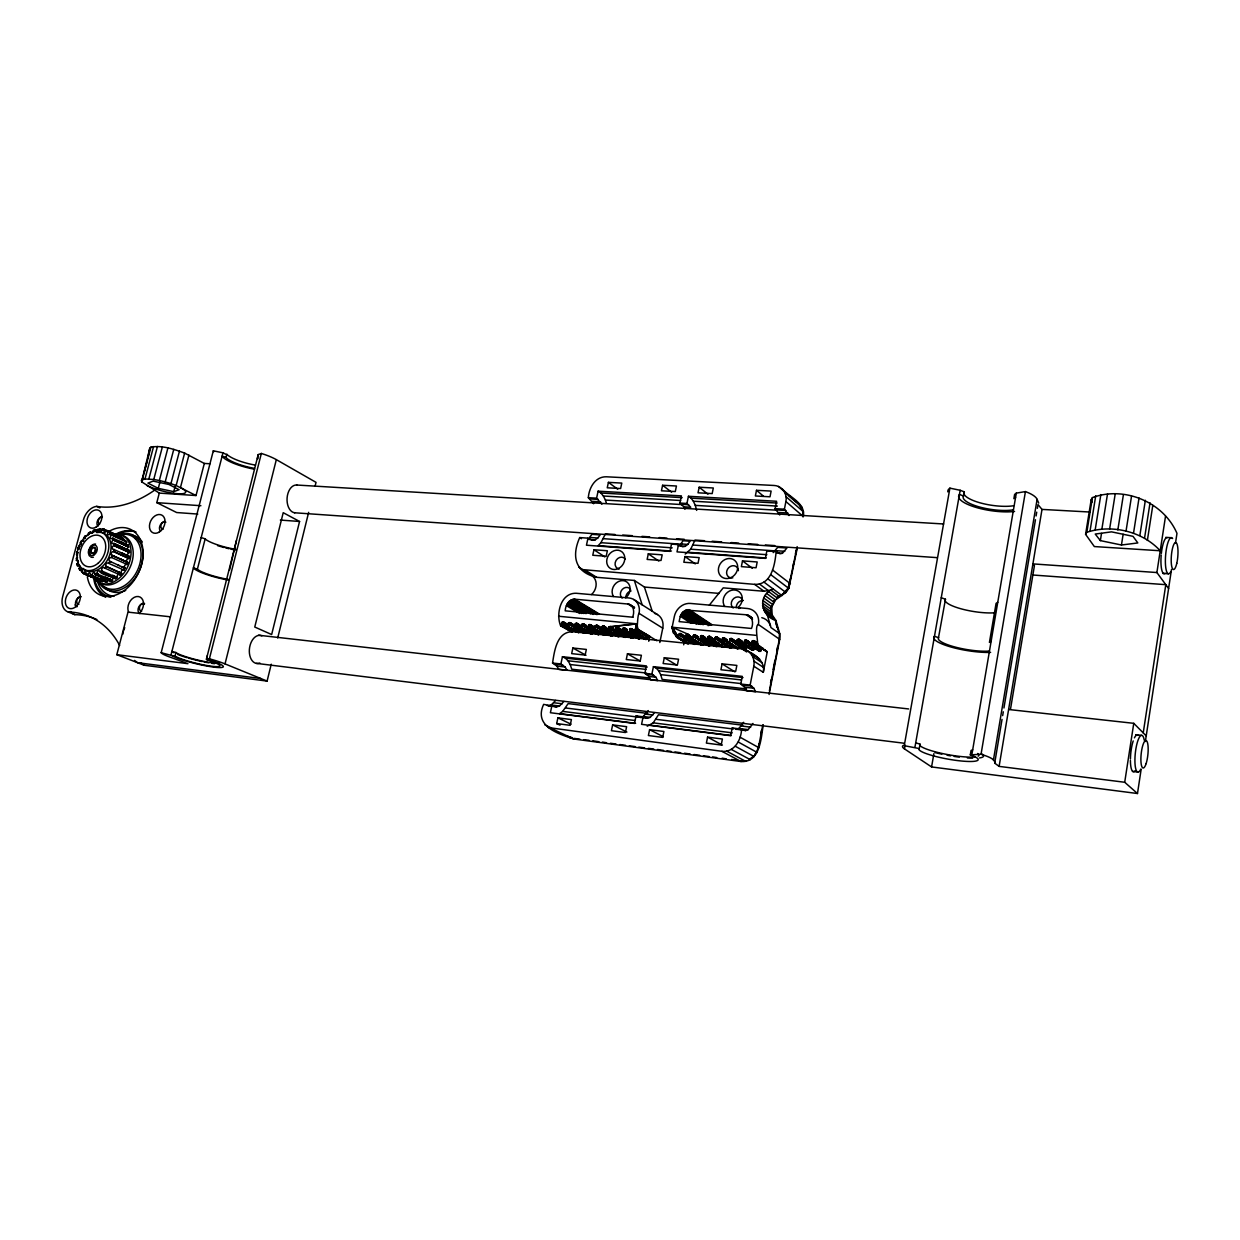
<?xml version="1.0" encoding="UTF-8"?>
<svg xmlns="http://www.w3.org/2000/svg" width="1240" height="1240" viewBox="0 0 1240 1240"><rect width="100%" height="100%" fill="white"/><g stroke="black" fill="none" stroke-linecap="round" stroke-linejoin="round"><path stroke-width="1.5" d="M769.404 690.773L779.263 639.53L779.356 634.214M77.547 557.349A1.845 1.302 -64.5 0 1 77.221 557.675A3.301 2.325 -64.4 0 1 76.632 558.062L76.523 560.31A3.317 2.341 -64.6 0 1 77.33 560.139A1.845 1.302 -64.6 0 1 77.794 562.976A3.317 2.341 -64.6 0 1 77.267 563.518L77.33 565.642L78.57 566.168M626.138 630.106L622.868 628.463L620.682 631.625L631.067 637.794L620.403 631.346L624.402 627.905C626.061 630.54 629.843 635.779 629.874 628.99L631.579 628.696C639.111 642.46 636.29 616.745 639.065 613.366A14.818 12.664 -58 0 0 629.005 597.975L576.135 593.263C560.527 592.875 555.721 614.172 560.62 625.782L571.733 631.966L574.368 629.192M802.9 516.832L802.791 512.073M782.192 488.839C789.431 497.302 805.783 502.929 803.349 516.568L785.896 501.534C787.601 493.939 782.083 485.755 774.086 485.475L606.236 476.78C595.169 476.594 588.985 487.878 588.333 497.689L593.65 503.735M746.433 650.101C752.308 653.046 754.974 659.928 753.812 666.206L763.282 672.328C765.778 659.634 751.967 652.209 742 648.861L572.942 631.764C556.791 631.269 554.373 651.264 552.56 663.043L556.853 666.082L558.837 669.414L565.471 670.173M77.33 565.642L77.64 565.564A3.317 2.341 -64.7 0 1 78.445 565.161A1.845 1.302 -64.7 0 1 79.546 567.548A3.317 2.341 -64.7 0 1 79.112 568.199L79.949 569.919A3.333 2.356 -64.8 0 1 80.693 569.284A1.845 1.302 -64.8 0 1 82.352 571.067L82.29 571.036A3.317 2.356 -64.8 0 1 82.041 571.795L83.281 573.066A3.333 2.372 -64.8 0 1 83.933 572.245A1.845 1.317 -64.8 0 1 86.04 573.283A3.333 2.356 -64.8 0 1 85.87 574.058L87.373 574.911A3.333 2.372 -64.8 0 1 87.931 573.826A1.86 1.317 -64.8 0 1 90.35 574.058A3.333 2.372 -64.8 0 1 90.35 574.802L92.132 574.926A3.348 2.387 -64.8 0 1 92.427 573.903A1.86 1.317 -64.8 0 1 94.999 573.314A3.348 2.372 -64.8 0 1 95.154 573.981L97.046 573.5A3.348 2.387 -64.7 0 1 97.123 572.493A1.86 1.317 -64.7 0 1 99.665 571.113A3.348 2.387 -64.7 0 1 99.975 571.656L115.676 578.786L117.242 577.127A3.317 2.387 -64.6 0 1 117.165 576.429A1.845 1.317 -64.6 0 1 119.474 574.368A3.317 2.387 -64.7 0 1 119.908 574.755L120.296 575.034A24.335 17.391 -64.3 0 0 121.644 573.546L121.474 573.035A3.317 2.387 -64.5 0 1 121.241 572.415A1.845 1.317 -64.5 0 1 123.178 569.811A3.317 2.387 -64.5 0 1 123.892 570.121L124.977 567.951A3.317 2.387 -64.3 0 1 124.589 567.471A1.845 1.317 -64.3 0 1 126.031 564.495A3.317 2.387 -64.4 0 1 126.635 564.495L127.131 564.464A24.335 17.391 -64.3 0 0 127.844 562.526L112.282 555.396A3.348 2.387 -64.1 0 1 111.6 555.039A1.86 1.333 -64.1 0 1 112.437 551.862A3.348 2.387 -64.2 0 1 113.073 551.661L113.584 551.475A24.567 17.438 -64.2 0 0 113.909 549.475L113.77 549.366A3.348 2.387 -64 0 1 112.871 549.243A1.86 1.333 -64 0 1 113.057 546.127A3.348 2.387 -64 0 1 113.662 545.74L114.142 545.399A24.567 17.438 -64.2 0 0 114.033 543.507L113.755 543.476A3.333 2.387 -63.8 0 1 112.917 543.647A1.86 1.317 -63.9 0 1 112.422 540.795A3.348 2.387 -63.9 0 1 112.964 540.253L113.398 539.788A24.567 17.438 -64.2 0 0 112.871 538.129L112.561 538.207A3.333 2.372 -63.7 0 1 111.74 538.625A1.845 1.317 -63.8 0 1 110.608 536.254A3.333 2.372 -63.8 0 1 111.058 535.587L111.399 535.029A24.567 17.438 -64.2 0 0 110.5 533.727L110.19 533.882A3.333 2.372 -63.7 0 1 109.43 534.533A1.845 1.317 -63.7 0 1 107.741 532.782A3.333 2.372 -63.7 0 1 108.066 532.038L108.283 531.433A24.567 17.438 -64.2 0 0 107.074 530.565L106.795 530.813A3.317 2.356 -63.7 0 1 106.159 531.635A1.845 1.302 -63.7 0 1 104.02 530.627A3.317 2.356 -63.7 0 1 104.191 529.868L104.315 529.387A24.567 17.438 -64.2 0 0 102.843 528.875L102.688 529.031A3.317 2.356 -63.7 0 1 102.13 530.131A1.845 1.302 -63.7 0 1 99.712 529.929A3.317 2.356 -63.7 0 1 99.712 529.201L97.929 529.108A3.317 2.341 -63.7 0 1 97.635 530.115A1.845 1.302 -63.7 0 1 95.093 530.736A3.317 2.341 -63.7 0 1 94.922 530.085L93.078 530.425A3.301 2.341 -63.8 0 1 92.985 531.572A1.829 1.302 -63.8 0 1 90.474 532.968A3.301 2.341 -63.8 0 1 90.163 532.425L88.35 533.495A3.301 2.325 -63.9 0 1 88.474 534.409A1.829 1.302 -63.9 0 1 88.365 535.091M656.937 640.786L649.745 636.399L647.714 637.531L636.461 630.695L636.88 623.829L558.573 616.249M569.16 622.558L573.996 625.208L570.028 622.558L568.571 623.115C568.865 629.455 564.913 624.697 563.611 622.015L561.999 622.294L560.62 625.782M586.659 625.75L583.451 623.875L581.963 624.433C582.242 630.804 578.274 626.014 576.972 623.332L575.345 623.611L574.244 627.146L570.974 623.178L573.981 624.898M600.175 627.083L596.982 625.208L595.479 625.766C595.743 632.152 591.759 627.363 590.457 624.65L588.814 624.945C588.333 631.919 585.435 626.231 583.451 623.875L586.427 625.642M581.312 627.548L575.019 624.588C572.431 628.525 586.613 636.693 587.62 630.509M594.735 628.882L588.473 625.921C585.869 629.858 599.943 638.058 600.982 631.857M648.737 641.266L649.745 636.399L637.918 629.192L636.88 623.829L609.119 627.115C609.336 633.516 605.353 628.711 604.05 625.983L602.376 626.278C601.88 633.284 598.982 627.595 596.982 625.208L599.928 626.975M622.868 628.463L622.356 631.548L621.116 631.811L622.868 628.463L627.347 631.021M611.351 631.718L602.051 627.254C599.4 631.191 613.413 639.437 614.451 633.206M620.853 629.207L617.753 627.332L616.063 627.626C616.079 634.4 612.296 629.161 610.622 626.557L609.724 626.541L612.87 628.324M76.245 558.279L77.438 558.806M769.095 694.493L779.712 639.375L758.353 624.495A15.174 13.423 -54.1 0 0 747.441 608.499L690.479 603.431A14.911 12.973 -56.2 0 0 674.312 616.652L672.142 627.239L688.076 634.245L691.486 638.817L692.788 638.554L693.393 635.407L695.005 634.849C696.71 637.562 700.538 642.878 700.724 635.965L702.507 635.671C703.839 638.523 707.916 643.405 707.87 636.833L709.513 636.275C711.218 639.019 715.046 644.335 715.263 637.391L717.077 637.096C718.409 639.98 722.486 644.862 722.486 638.275L724.129 637.701C725.85 640.46 729.693 645.808 729.942 638.832L731.755 638.538C733.088 641.452 737.196 646.335 737.211 639.732L738.885 639.158C740.621 641.948 744.45 647.28 744.744 640.289L746.589 639.995C747.921 642.925 752.014 647.822 752.076 641.189L753.765 640.615L757.562 643.312M128.402 556.264A3.317 2.387 -64 0 0 128.805 556.311L126.682 555.241L129.255 556.435L128.635 558.573A3.317 2.387 -64.2 0 0 127.813 558.806A1.845 1.317 -64.2 0 0 126.976 561.952A3.317 2.387 -64.2 0 0 127.472 562.247L112.468 555.613L111.243 557.613A3.348 2.403 -64.3 0 0 110.639 557.613A1.86 1.333 -64.3 0 0 109.182 560.62A3.348 2.403 -64.3 0 0 109.709 561.224L125.256 568.354L121.691 566.618L125.225 568.23L122.884 567.207M77.423 554.59A3.317 2.341 -64.5 0 0 76.663 554.497L77.237 552.203M1143.234 732.902L1165.802 584.675L1032.78 575.004M915.709 742.822L920.034 744.155L919.259 748.557L903.201 745.488A37.975 6.061 10.3 0 0 904.456 748.882L931.581 766.94L1137.483 793.523L1141.141 769.358M1145.373 741.489L1171.49 569.486M1175.535 542.857L1176.977 533.355C1163.352 501.735 1124.029 485.817 1092.425 497.596L1091.169 499.782L1085.589 534.347L1094.331 546.561L1160.221 550.761C1142.241 531.154 1111.66 524.132 1086.813 532.286L1085.589 534.347M1137.483 793.523L1124.711 782.269L1133.763 723.323L1008.616 709.497M1168.607 588.504L1156.889 572.539L1165.538 516.15M1139.87 535.479L1145.357 500.278M1144.582 537.928L1150.038 502.805M1147.372 540.408L1152.797 505.378M576.212 627.657L568.339 623.968L567.951 626.386L578.863 632.524L580.087 630.726M770.939 612.436L771.466 615.009L771.311 607.058L775.248 599.695M779.712 639.375A14.818 13.206 -53.8 0 0 779.789 633.764L775.884 620.418L771.885 614.497L771.73 606.933L775.465 599.958L785.881 592.488L788.795 588.411L797.243 548.297M1121.456 545.011L1137.824 542.95L1133.004 536.331L1111.505 531.851L1095.23 534.053L1100.361 540.609L1121.456 545.011L1123.146 534.239M1125.998 531.34L1131.546 496.108M1133.515 533.231L1139.033 498M775.884 620.418C760.29 616.094 757.516 594.58 773.218 589.031M1109.599 529.17L1115.194 494.016M1117.829 529.961L1123.393 494.745M1095.245 529.527L1100.857 494.574M1101.895 529.015L1107.506 493.954M1100.361 540.609L1101.507 533.433M1086.813 532.286L1092.425 497.596M1090.1 530.643L1095.726 495.829M607.678 632.555L595.246 626.634L594.828 629.052L605.554 635.221L606.794 633.408M1124.711 782.269L999.115 766.382L994.697 763.143L995.317 762.337L993.441 759.996L1037.105 499.364A32.999 9.471 8.4 0 0 1028.673 492.9L1025.434 491.582L1016.304 493.117L1014.615 494.419L1013.886 498.635L1015.591 497.349M994.697 763.143L1002.029 719.402M1002.664 715.604L1003.299 711.807M1003.935 707.994L1035.447 519.761M1036.082 515.964L1036.717 512.151M1037.353 508.354L1037.988 504.556L1042.003 509.407L1090.162 512.043M999.115 766.382L1042.003 509.407M1010.538 708.955L1034.439 565.579L1032.905 563.89L1156.889 572.539M591.124 629.734L581.731 625.301L581.327 627.719L592.162 633.872L593.386 632.059M972.687 749.828L971.06 750.433L970.3 754.896L981.041 754.261L1025.434 491.582M971.928 754.292L1016.304 493.117M931.581 766.94L933.89 753.625M914.934 747.224L960.179 490.281L949.902 488.142L948.662 489.211A36.952 10.571 8.6 0 0 947.841 491.877M988.9 651.093A29.806 6.386 9.6 0 1 957.357 647.621A29.806 6.386 9.6 0 1 938.293 638.817L945.469 599.23L941.253 597.757M1012.894 509.904A29.357 8.339 8.5 0 1 981.662 507.548A29.357 8.339 8.5 0 1 963.108 497.442L964.332 491.861L960.179 490.281M904.379 744.976L949.902 488.142M904.456 748.882L905.138 745.085M621.193 633.904L608.871 627.967L608.437 630.416L619.07 636.585L621.193 633.904L609.119 627.115L606.686 629.982L617.226 635.965L606.98 630.261L609.119 627.115L612.421 628.742M631.78 633.795L622.604 629.331L622.17 631.78L632.71 637.964L634.849 635.268M623.425 632.338L615.722 628.618L615.257 631.098L625.843 637.283L628.044 634.57M763.282 672.328L767.265 651.76L756.524 644.537L754.788 641.282M758.849 743.736L758.431 747.72L754.958 754.928M760.678 734.25L761.407 730.453M770.552 682.992L771.28 679.195M773.109 669.693L774.938 660.207M776.767 650.721L777.511 646.923M782.905 593.96L788.129 588.116L791.136 576.182M792.918 566.866L793.646 563.146M795.429 553.831L796.158 550.111M758.431 747.72L762.817 724.935M779.619 596.223L777 597.556L785.664 592.208L788.423 588.349L797.165 546.623M563.921 701.468L559.472 706.025L556.589 706.893L543.632 704.367C533.665 725.974 557.318 733.538 573.624 738.962L741.055 761.531C760.229 762.74 761.096 738.033 763.236 724.889M756.524 644.537C760.058 649.218 753.641 625.704 758.353 624.495M548.111 727.524L721.882 751.316C734.189 752.664 741.288 739.893 741.567 729.12L732.205 727.942L730.686 735.692L641.576 724.331L643.126 716.798L636.058 715.914L634.508 723.432L550.389 712.721L551.971 705.405M567.13 670.36L565.161 667.027L560.883 663.958L562.448 656.72L646.381 665.896L644.846 673.336L648.876 676.436L650.721 679.846L657.743 680.636L655.913 677.226L651.884 674.126L653.418 666.655L742.295 676.374L740.792 684.046L744.543 687.193L746.248 690.68L755.548 691.734L753.874 688.246L750.138 685.1L753.812 666.206M582.118 569.563L754.664 584.365C771.776 585.017 774.923 564.355 776.147 551.583L766.863 550.917L765.406 558.388L677.009 551.878L678.497 544.624L671.491 544.112L669.988 551.366L586.458 545.212L587.977 538.16L579.7 537.571C571.314 556.589 575.189 572.275 596.611 577.313L634.337 580.444L644.413 587.047L719.246 593.418M788.966 515.546L784.409 509.19L785.896 501.534M779.743 514.988L775.139 508.648L776.581 501.27L688.433 496.279L686.945 503.471L690.757 507.222L683.783 506.804L679.954 503.068L681.427 495.892L598.099 491.18L596.595 498.17L601.896 504.231M114.468 578.259C119.831 578.755 94.302 573.454 101.82 570.601A3.348 2.387 -64.6 0 1 101.695 569.671A1.86 1.333 -64.6 0 1 104.02 567.579A3.348 2.387 -64.6 0 1 104.47 567.966L120.296 575.034M707.575 737.118L706.382 743.101L721.2 745.038L722.393 739.025L707.575 737.118L722.393 745.116M722.083 663.85L720.921 669.755L735.692 671.351L736.855 665.415L722.083 663.85L734.902 671.894M742.496 560.868L741.365 566.634L756.059 567.765L757.191 561.968L742.496 560.868L752.308 568.261M756.493 490.296L755.361 495.985L770.009 496.791L771.125 491.087L756.493 490.296L763.484 496.202M683.689 644.816L684.682 639.902M659.82 642.537L662.764 628.184A14.477 12.493 -58 0 0 654.457 613.351M649.589 729.647L648.396 735.537L662.702 737.397L663.896 731.492L649.589 729.647L663.338 736.746M664.299 657.712L663.121 663.509L677.381 665.043L678.559 659.231L664.299 657.712L676.653 665.089M684.991 556.558L683.829 562.232L698.027 563.317L699.174 557.628L684.991 556.558L695.253 563.89M699.159 487.227L698.027 492.807L712.179 493.597L713.31 487.986L699.159 487.227L707.947 494.218M640.212 661.029L641.39 655.278L627.456 653.806L626.262 659.525L640.212 661.029L627.456 653.806M632.571 617.21C634.616 612.638 634.136 604.95 628.044 604.035L574.725 599.199C568.711 599.121 565.44 605.538 565.192 610.824L633.144 617.241M612.638 724.889L611.429 730.701L625.409 732.53L626.619 726.687L612.638 724.889L626.913 732.065M648.303 553.815L647.14 559.426L661.013 560.48L662.175 554.854L648.303 553.815L658.827 561.085M662.594 485.274L661.447 490.792L675.288 491.552L676.436 486.003L662.594 485.274L671.615 492.203M556.683 723.556L557.907 717.851L571.408 719.587L570.183 725.322L556.683 723.556L560.031 725.152M572.88 648.009L571.671 653.635L585.14 655.092L586.35 649.435L572.88 648.009L585.993 655.293M593.945 549.754L592.767 555.257L606.189 556.279L607.368 550.746L593.945 549.754L604.872 556.946M608.406 482.36L607.244 487.8L620.62 488.529L621.783 483.089L608.406 482.36L617.753 489.211M299.569 521.466L271.653 634.539L254.758 627.037L283.216 512.693L299.569 521.466L280.364 520.072M170.267 616.792L127.999 612.126L116.808 654.689L144.119 665.229L267.096 681.086L271.25 664.206M277.714 637.964L308.651 512.353M315.099 486.111L316.029 482.36L276.334 459.637A29.109 6.789 14.6 0 0 264.647 454.538L261.346 453.453L258.214 454.6L206.398 659.2L210.444 661.013A23.514 3.038 13.6 0 1 211.621 666.236A23.514 3.038 13.6 0 1 176.344 656.766L161.169 652.689L213.311 450.802L222.983 452.832L228.021 455.328A23.002 5.348 14.6 0 0 255.316 465.078M267.096 681.086L225.029 663.896L276.334 459.637M206.817 659.882L207.281 655.712M229.524 570.214L236.468 540.454M222.983 452.832L171.027 654.813A27.172 3.518 13.6 0 0 213.931 667.136A27.172 3.518 13.6 0 0 206.398 659.2L209.389 658.812L261.346 453.453M175.103 655.945L175.987 652.519L171.926 651.372A27.156 3.565 13.6 0 0 174.018 652.783M228.269 579.359A23.296 4.045 14 0 1 198.586 570.09L197.408 569.098L205.174 538.827L201.174 537.602M254.495 468.332A23.018 5.317 14.6 0 1 227.184 458.614L226.067 457.405L226.92 454.119M647.714 637.531L646.458 639.36L636.011 633.159L636.88 623.829L634.942 633.191L644.8 639.189L634.524 633.005L636.88 623.829L610.622 626.557L613.552 628.324M196.013 495.535L176.142 485.538L184.636 453.081C173.988 449.283 162.378 445.098 150.954 447.113L149.792 448.167L141.608 481.802L159.293 493.101L196.013 495.535L204.321 463.45L184.233 452.894M176.142 485.538L170.95 483.631L179.459 451.128M173.755 491.644L179.118 489.722L168.842 484.437L153.14 481.12L147.932 483.12L158.286 488.374L173.755 491.644L175.15 486.312M188.914 455.111L180.467 487.506A22.971 4.758 14.8 0 1 177.893 493.753A22.971 4.758 14.8 0 1 146.677 485.351M141.236 480.423L144.987 478.95L153.76 479.493L162.347 446.974M153.76 479.493L159.34 480.5L167.911 447.95M158.286 488.374L160.146 481.26M197.796 514.073L176.669 512.538L156.798 502.65L159.293 493.101M170.95 483.631L165.199 481.911L173.755 449.376M680.264 616.249L679.117 621.612L751.486 628.463C753.657 623.581 752.726 615.644 746.341 614.777L686.077 610.096L682.511 612.482L680.264 616.249L691.005 623.224M141.608 481.802L143.034 476.439M143.98 472.874L146.832 462.148M147.777 458.568L149.792 448.167M142.383 479.446L150.954 447.113M144.987 478.95L153.574 446.539M148.862 478.966L157.449 446.478M110.5 533.727L125.814 540.811A24.335 17.391 -64.3 0 1 126.713 542.113L126.372 542.655A3.301 2.372 -63.8 0 0 125.938 543.322A1.829 1.317 -63.8 0 0 125.751 545.058M582.831 632.369L568.339 623.968L567.595 626.479L578.863 632.524L566.928 626.417L568.571 623.115L573.624 625.549M599.214 634.167L588.318 627.812L598.812 634.539L597.696 634.586L581.731 625.301L580.986 627.812L591.65 633.981L579.375 626.898M612.668 635.515L601.865 629.161L612.281 635.903L611.15 635.95L595.246 626.634L594.471 629.161L605.058 635.33L588.473 625.921M76.849 552.296L76.617 553.056L76.973 552.234M626.246 636.895L615.536 630.525L625.843 637.283L624.712 637.329L608.871 627.967L608.081 630.509L618.574 636.709L606.453 629.595M641.731 635.934L638.399 638.708L622.604 629.331L621.798 631.873L632.71 637.964L622.449 631.175L633.113 637.562M756.23 635.361L672.142 627.239C672.064 629.765 678.28 643.296 679.039 633.996L680.652 633.439C682.341 636.136 686.154 641.437 686.309 634.539L688.076 634.245M964.332 491.861L963.852 493.288A29.341 8.401 8.5 0 0 982.375 503.44A29.341 8.401 8.5 0 0 1013.607 505.75M945.469 599.23L945.035 600.408A29.682 6.928 9.3 0 0 963.961 609.568A29.682 6.928 9.3 0 0 995.41 612.731M685.224 554.11L690.711 549.181L695.036 540.051L704.537 540.718M671.46 551.025L598.161 545.646L600.951 542.686L605.446 533.82L615.056 534.486M97.48 578.724L98.812 579.808L94.085 577.732L95.216 578.305M920.034 744.155L919.646 744.976A30.148 4.883 10.3 0 0 942.834 753.625A30.148 4.883 10.3 0 0 975.384 756.865M95.185 574.29L110.825 581.204A24.335 17.391 -64.3 0 0 112.437 580.599L112.546 579.979A3.317 2.387 -64.7 0 1 112.623 579.22A1.845 1.317 -64.7 0 1 115.15 577.856A3.317 2.372 -64.8 0 1 115.537 578.6L114.375 578.15M919.259 748.557L918.871 749.363A30.163 4.821 10.3 0 0 957.497 760.57A30.163 4.821 10.3 0 0 973.71 756.183L970.3 754.896M76.911 563.828L77.004 563.72M585.311 626.061L581.963 624.433L580.304 627.75L590.984 633.919L580.304 627.75L581.731 625.301M600.052 628.308L595.479 625.766L593.789 629.083L603.942 635.05L593.371 628.913L595.479 625.766L598.812 627.394M606.98 630.261L617.443 636.43L607.399 630.447L609.119 627.115M647.234 726.221L653.216 722.843L658.471 714.767L742.822 725.214M568.339 623.968L566.928 626.417L577.267 632.354L576.864 630.4M635.609 723.323L559.55 713.636L562.681 711.388L568.168 703.591L647.683 713.434M595.246 626.634L593.789 629.083L604.376 635.268M702.104 645.157L692.199 638.894L689.595 635.95L691.052 638.631L702.63 645.033L704.816 642.289L693.393 635.407L698.12 637.887M718.611 638.817L720.502 641.7L729.709 647.776L720.053 641.529L718.611 638.817C722.207 641.685 730.251 652.24 733.662 645.188L722.176 639.173L732.747 646.071M726.873 641.591L737.49 648.737L740.993 645.885L729.538 639.856L744.775 649.481L748.278 646.644M761.205 650.504L748.123 641.731L749.58 644.459L759.485 650.969L763.019 648.117M607.399 630.447L608.871 627.967M675.288 634.539L673.15 632.648L672.142 627.239L676.73 637.205L688.417 643.607L689.688 641.746L678.776 634.88L688.898 640.011L679.039 633.996L685.394 637.298M715.728 646.536L718.27 644.614L707.591 637.732L719.185 643.731L707.87 636.833L714.116 640.15M621.116 631.811L622.604 629.331M683.38 637.267L694.943 644.428L697.717 641.545M704.816 642.289L693.114 636.29L708.567 645.808L712.024 642.986M714.333 640.026L711.279 638.058L712.783 640.801L722.966 647.264L727.617 644.196M740.683 640.956L742.187 643.731L753.362 650.179L755.656 647.357L744.744 640.289L749.286 642.863M735.707 729.105L745.643 730.593L748.201 729.616L752.959 723.447M736.296 729.43L738.885 728.454L743.675 722.316M577.267 632.354L566.525 626.246L568.571 623.115L576.306 627.332M776.147 551.583L779.991 553.8L782.425 553.288L786.951 548.003L777.728 547.367L773.187 552.621M590.55 633.702L579.902 627.564L581.963 624.433L589.651 628.664M117.986 536.207L115.615 535.184L118.188 535.975A24.335 17.391 -64.3 0 1 119.629 536.362L119.52 536.966A3.286 2.356 -63.7 0 0 119.397 537.478M565.595 707.978L647.497 718.286L650.225 717.371L654.472 712.644M636.058 715.914L640.445 717.402L643.204 716.488L648.257 710.582M80.027 546.204A1.829 1.286 -64.2 0 1 79.654 546.329A3.301 2.325 -64.1 0 1 79.066 546.329L78.043 548.514A3.301 2.325 -64.4 0 1 78.709 548.87M687.766 544.407L690.044 541.214L683.085 540.733L680.791 543.911L687.766 544.407L685.24 546.313L682.636 546.793L678.497 544.624M754.649 754.757L756.524 752.138M548.282 705.855L551.164 704.986L555.644 700.445M104.703 581.529L90.381 575.391L105.881 582.025L107.709 581.359A3.317 2.372 -64.8 0 1 107.958 580.615A1.829 1.317 -64.8 0 1 108.655 579.669M112.871 538.129L128.201 545.182L128.495 547.15A3.301 2.372 -63.9 0 0 127.751 547.832A1.829 1.317 -63.9 0 0 128.263 550.653A3.301 2.372 -63.9 0 0 128.867 550.56L113.755 543.476L129.363 550.514A24.335 17.391 -64.3 0 1 129.471 552.389L128.991 552.73A3.317 2.387 -64.1 0 0 128.387 553.118A1.845 1.317 -64 0 0 128.061 556.125M773.233 601.726L774.938 599.478M597.773 538.021L600.175 534.921L591.945 534.347L589.543 537.432L597.773 538.021L595.122 539.865L592.379 540.314L587.977 538.16M709.389 605.074L723.214 587.869L763.995 591.263L770.831 590.116L779.619 596.673M568.571 623.115L566.246 625.968L577.065 631.904L566.525 626.246M581.963 624.433L579.607 627.285L590.333 633.237L579.902 627.564M595.479 625.766L593.092 628.634L603.725 634.601L593.371 628.913M84.46 538.842A1.829 1.286 -64 0 0 84.413 538.423A3.301 2.325 -64.1 0 0 84.088 537.649L85.374 535.835L86.614 536.378M124.124 570.152L108.314 563.177A3.348 2.387 -64.5 0 0 107.772 562.976A1.86 1.333 -64.4 0 0 105.803 565.611A3.348 2.387 -64.4 0 0 106.144 566.417L104.625 568.183M127.441 546.499L113.32 539.942L128.603 547.042L113.398 539.788M117.784 534.827A30.272 21.715 -64.3 0 1 137.035 538.114L135.424 538.827M110.546 532.27L116.451 534.998M113.042 533.681L116.39 535.044M117.63 535.54L116.281 535.184L123.519 538.904A3.301 2.356 -63.7 0 0 123.07 539.865M83.189 573.19L85.638 574.182L83.189 573.19L84.428 573.671M116.328 535.107L123.612 538.61L106.888 530.689L121.985 538.129A3.286 2.356 -63.7 0 1 121.489 538.734M96.364 578.879L98.704 579.917L86.847 574.709M114.049 545.523L129.471 552.389M128.232 551.971L129.379 552.513L115.118 546.158M105.136 530.054L102.843 528.875L105.199 529.991M106.33 530.596L107.57 531.092L106.392 530.55M108.701 531.697L118.188 535.975L116.994 535.463M112.298 533.278L110.918 532.999M114.964 536.067L110.19 533.882L125.566 540.919M116.204 536.548L123.256 539.818M81.081 570.509L82.29 571.036L79.949 569.919L81.142 570.462M88.505 575.531L87.219 575.081L103.091 581.204A3.301 2.372 -64.9 0 1 103.478 580.506M100.13 580.8L101.324 581.359A24.335 17.391 -64.3 0 0 102.765 581.761L83.018 573.298M636.461 630.695L648.613 636.647L636.725 629.827L637.918 629.192M114.669 552.095L128.883 558.465L113.584 551.475L114.731 552.048M84.305 573.779L98.812 579.808M86.723 574.817L101.665 581.173M85.591 535.897L84.924 536.316L85.746 536.099A3.301 2.325 -63.9 0 0 86.18 536.471M997.751 602.33L996.077 603.353L989.427 642.413L991.086 641.499M708.009 625.596L711.931 624.697L689.083 609.584M574.725 599.199L599.4 614.048L596.626 614.513L571.904 599.695M90.07 532.162L91.124 532.58M81.22 543.725A1.829 1.286 -64.2 0 0 81.081 543.353A3.301 2.325 -64.2 0 0 80.569 542.764L80.445 542.485A24.567 17.438 -64.2 0 1 81.515 540.718L81.964 540.841A3.301 2.325 -64 0 0 82.491 541.028A1.829 1.286 -64 0 0 83.746 540.547M645.25 639.406L646.458 639.36L636.29 632.555L646.861 638.957M584.35 633.237L585.466 633.191L574.864 626.479L585.854 632.818M98.472 531.418L94.24 529.759L98.456 531.34M78.818 546.282L78.322 547.011L79.825 546.871M745.984 760.74L741.148 760.74M204.321 463.45L210.025 463.76M598.099 491.18L600.904 493.009L682.186 497.643M688.433 496.279L691.052 498.154L777.124 503.053M600.904 493.009L603.369 496.015L680.62 500.495M691.052 498.154L693.377 501.224L777.371 506.091M588.333 497.689L596.595 498.17M679.954 503.068L686.945 503.471M775.139 508.648L784.409 509.19M590.07 498.914L598.331 499.41M681.597 504.324L688.587 504.726M776.659 509.935L785.912 510.477M603.369 496.015L605.414 500.061L682.543 504.618M693.377 501.224L695.284 505.378L777.216 510.214M592.394 501.348L600.64 501.828M778.673 512.476L787.912 513.019M296.624 485.026L943.655 523.978M1165.755 537.354L1171.552 537.711M156.798 502.65L200.896 505.719M622.744 535.014L632.354 535.68M641.964 536.362L649.652 536.889M659.261 537.556L666.95 538.098M676.56 538.764L684.263 539.292M712.132 541.245L721.634 541.896M731.135 542.562L738.73 543.089M748.232 543.755L757.733 544.407M765.328 544.949L774.83 545.6M294.515 512.771L936.929 557.628M1162.655 573.376L1168.437 573.779M775.558 550.653L784.781 551.304M603.4 538.671L682.279 544.283M693.067 545.042L776.751 551.01M588.535 539.385L595.122 539.865M678.264 545.817L685.24 546.313M776.875 552.885L782.425 553.288M600.951 542.686L672.204 547.847M690.711 549.181L766.878 554.698M688.061 552.25L766.258 557.985M128.201 545.182L127.689 545.383A3.301 2.372 -63.8 0 1 127.069 545.678M757.516 645.389L767.265 651.76M562.448 656.72L565.394 658.13L647.264 667.105M653.418 666.655L656.193 668.081L743.008 677.598M565.394 658.13L567.997 660.781L645.932 669.383M656.193 668.081L658.642 670.793L741.412 679.923M567.997 660.781L570.168 664.532L646.071 672.995M658.642 670.793L660.672 674.622L741.365 683.612M552.56 663.043L560.883 663.958M644.846 673.336L651.884 674.126M740.792 684.046L750.138 685.1M554.404 664.02L562.712 664.95M646.567 674.327L653.62 675.118M742.404 685.054L751.75 686.092M556.853 666.082L565.161 667.027M648.876 676.436L655.913 677.226M744.543 687.193L753.874 688.246M649.481 677.986L571.779 669.212L570.168 664.532M746.573 688.944L662.16 679.412L660.672 674.622M258.494 635.221L908.688 708.955M1135.67 734.685L1141.451 735.336M256.37 663.369L903.867 743.194M1132.507 771.389L1138.274 772.101M553.97 702.755L562.247 703.778M645.854 714.163L652.875 715.031M741.396 726.02L750.696 727.167M551.164 704.986L559.472 706.025M643.204 716.488L650.225 717.371M738.885 728.454L748.201 729.616M547.15 705.482L556.589 706.893M656.007 719.308L732.778 728.934M116.808 654.689L187.938 663.679L169.648 656.983A26.242 3.379 13.6 0 1 161.696 653.279L161.169 652.689M562.681 711.388L634.818 720.502M653.216 722.843L732.251 732.84M650.24 725.183L731.29 735.506M260.788 678.513L137.547 662.687L134.54 660.424M574.197 738.404L579.902 739.164M583.699 739.675L589.046 740.28M592.844 740.792L598.904 741.721M602.361 742.062L606.515 742.745M610.312 743.256L616.017 744.031M619.814 744.543L625.518 745.302M629.316 745.814L635.019 746.589M638.817 747.1L644.521 747.86M648.334 748.371L653.697 748.976M657.495 749.487L663.539 750.417M666.996 750.758L671.135 751.44M674.932 751.952L680.636 752.726M684.449 753.238L690.138 753.998M693.951 754.509L699.654 755.284M703.452 755.796L709.156 756.555M712.628 756.896L716.751 757.578M722.13 758.183L726.253 758.865M731.646 759.454L735.769 760.136M647.497 718.286L643.126 716.798M745.643 730.593L741.567 729.12M159.34 480.5L165.199 481.911M751.533 655.123L755.935 656.363M209.389 658.812L212.815 659.773A29.745 3.86 13.6 0 1 225.029 663.896M197.408 569.098L193.393 567.889A26.908 4.681 14 0 0 228.098 580.01M981.041 754.261L984.421 755.361A33.914 5.441 10.2 0 1 993.441 759.996M226.067 457.405L222.131 456.118A26.598 6.138 14.6 0 0 254.463 469.2M570.059 736.994L572.57 737.816M938.711 637.732L934.464 636.29A34.441 7.378 9.6 0 0 950.801 646.97A34.441 7.378 9.6 0 0 990.62 652.38M78.043 552.839L76.74 552.389L77.981 552.885M90.241 575.98L91.434 576.399M103.85 529.635L102.61 529.186L116.824 535.649M106.888 530.689L110.484 532.317M963.604 496.031L959.45 494.45A33.93 9.641 8.5 0 0 975.152 507.144A33.93 9.641 8.5 0 0 1014.553 511.454M110.329 579.7A1.829 1.317 -64.8 0 1 110.515 580.025A3.301 2.372 -64.8 0 1 110.67 580.692L95.232 574.414L110.825 581.204M76.849 563.983L78.073 564.448M78.771 568.757L79.996 569.222M113.274 534.099L114.483 534.564M80.492 542.686L81.685 543.197L80.445 542.485M83.018 572.88L81.871 572.105M85.777 574.678L86.971 575.143M127.379 546.561L128.603 547.042L125.178 545.275M85.25 538.114L84.088 537.649L85.281 538.175M156.225 488.994A104.95 73.594 -60.8 0 1 96.658 506.37A15.051 10.633 -63.5 0 0 83.468 519.731L62.682 596.611A15.221 10.788 -65.4 0 0 68.216 611.986L74.85 614.653A109.105 77.779 -68.4 0 1 96.891 619.535M96.937 573.888L112.546 580.289L110.174 579.22L111.367 579.808M91.962 575.283L107.492 581.963M101.804 570.974L117.273 577.716M122.109 542.515L119.691 541.462L127.953 545.212L125.566 544.174L126.806 544.67M127.131 564.464L111.74 557.582M106.206 566.757L107.415 567.254M126.713 542.113L111.399 535.029M74.85 614.653L73.672 614.157A15.159 10.773 -65.4 0 1 72.587 613.475M116.142 576.925L117.304 577.421L112.576 575.314L113.77 575.903M109.802 561.317L111.042 562.014M122.062 547.259L123.302 547.786M126.759 549.413L127.999 549.925M79.639 570.075L80.879 570.601M81.515 540.718L82.755 541.245M111.414 532.596L112.592 533.138M108.484 575.624L109.647 576.089M118.467 535.866L119.629 536.362M84.46 573.5L97.386 579.018L96.209 578.46M120.792 552.575L123.209 553.644M124.047 567.672L125.163 568.121L122.868 567.145M100.254 572.074L101.324 572.508M95.232 574.414L96.41 574.895M113.909 549.475L129.255 556.435M76.229 560.279L77.469 560.821M122.404 537.664L104.315 529.387M113.491 555.939L112.282 555.396L127.705 562.325L125.317 561.255M122.962 560.201L124.201 560.759M120.606 559.147L121.969 559.86M114.033 543.507L129.363 550.514M76.415 554.357L77.64 554.915M122.032 553.118L127.906 555.784M91.264 532.704L92.427 533.2L89.993 532.068L92.457 533.262M99.247 531.635L94.767 529.558M607.554 633.671L600.191 629.595L611.15 635.95M111.275 580.057L112.437 580.599M118.064 564.944L119.35 565.642M552.095 728.826L573.624 738.962M121.644 573.546L106.144 566.417L120.45 572.771M544.841 724.873L551.505 728.019M96.658 506.37L99.882 507.904M84.041 537.308L85.235 537.881M557.907 717.851L571.036 724.191M107.074 530.565L108.237 531.123M637.159 633.702L629.533 629.982L643.777 638.523M88.365 533.122L89.559 533.696M121.133 537.168L122.279 537.741M565.363 623.968L561.999 622.294L566.634 624.882M580.351 626.122L575.345 623.611L579.948 626.2M636.725 629.827L649.745 636.399L637.36 629.269M593.789 627.44L588.814 624.945L593.371 627.533M105.431 577.158L106.609 577.763M107.802 578.181L108.996 578.786M108.283 531.433L109.477 532.038M607.321 628.788L602.376 626.278L611.429 631.47M694.354 639.84L685.921 635.546L696.803 642.429M114.142 545.399L115.305 545.988M622.604 630.974L616.063 627.626L622.046 631.098M708.675 641.266L700.337 636.972L711.093 643.87M634.756 631.501L629.874 628.99L635.81 632.462M724.78 643.576L714.875 638.414L725.509 645.312M746.65 645.792L736.917 640.63L747.364 647.543M755.656 647.357L744.326 641.312L754.726 648.257M721.882 751.316L741.055 761.531M761.407 647.264L751.765 642.087L762.089 649.016M560.929 625.812L572.229 631.857L561.534 625.162L572.616 631.47M726.656 751.13L745.751 761.375M116.575 535.323L117.738 535.959M727.12 640.77L722.486 638.275L728.872 642.227M94.891 529.775L96.038 530.193M689.456 636.229L686.309 634.539L702.63 645.033L692.199 638.894L688.975 634.973L692.788 638.554M574.244 627.146L585.466 633.191L574.787 626.82M731.275 749.394L750.293 759.671M749.983 758.973L753.718 756.059M741.814 642.227L737.211 639.732L743.535 643.684M705.405 638.507L700.724 635.965L708.8 640.971M587.698 628.479L598.812 634.539L588.225 628.153M735.289 746.263L754.23 756.617M756.632 643.7L752.076 641.189L759.888 646.149M719.898 639.949L715.263 637.391L721.649 641.421M601.23 629.827L612.281 635.903L601.772 629.501M582.567 623.875L585.761 625.642M572.942 626.634L583.932 633.036L573.639 627.083M565.75 623.519L562.712 621.845L565.889 623.611M738.296 742.047L757.175 752.479M736.064 642.243L729.942 638.832L739.412 644.878M596.099 625.208L599.261 626.975M586.365 627.967L595.758 633.516L587.062 628.417M579.08 624.836L576.073 623.146L579.235 624.929M740.001 737.164L758.849 747.705M628.68 632.555L639.546 638.662L629.331 631.889L639.949 638.275M620.682 631.625L629.393 636.523L620.403 631.346L617.753 627.332M613.846 630.958L624.278 637.128L614.265 631.129M561.271 625.72L572.229 631.857L561.457 625.487M592.906 626.37L589.543 624.48L592.673 626.262M732.205 727.942L733.832 728.872M599.912 629.316L607.476 633.593M634.524 633.005L642.894 637.763M627.626 632.322L637.949 638.507L628.044 632.493M606.468 627.719L603.12 625.812L606.236 627.595M623.488 627.905L626.603 629.672M613.568 630.679L624.046 636.678L623.798 635.082M579.25 632.121L561.689 623.271L578.367 632.632M620.139 629.068L616.822 627.161L619.907 628.959M572.71 626.262L584.97 633.299M633.935 630.432L630.633 628.51L633.687 630.308M643.095 637.871L634.229 632.726L636.88 623.829L635.639 633.253L646.458 639.36L636.197 632.927M627.332 632.043L637.716 638.058L637.453 636.461M592.55 633.47L581.514 627.486M575.019 624.588L586.737 631.361M563.611 622.015L566.804 623.86M586.132 627.595L598.316 634.663M605.957 634.818L595.014 628.82M576.972 623.332L580.15 625.177M684.991 638.166L695.47 644.32L685.689 637.5L695.888 643.932M599.679 628.943L611.769 636.011M676.73 637.205L686.48 642.956L676.436 636.926M629.037 632.462L639.546 638.662L629.222 632.23M566.37 605.647L579.622 613.475M602.051 627.254L617.892 636.632M590.457 624.65L593.604 626.51M736.296 642.243L733.305 640.274C737.738 647.59 757.144 656.503 734.746 642.986L733.305 640.274L736.607 642.227M567.254 603.71L583.808 613.521M566.757 604.655L581.653 613.475M619.473 636.182L608.623 630.183M600.61 629.765L610.716 635.748M699.391 639.607L709.761 645.761L700.089 638.925L710.179 645.374M691.982 642.739L683.907 637.933L694.292 644.366M610.622 626.557L613.784 628.432M568.525 602.005L586.706 612.824M567.843 602.826L586.039 613.63M625.347 637.391L615.443 630.865M613.32 630.308L624.046 636.678M691.052 638.631L700.678 644.382L690.51 637.949M679.706 633.423L684.216 636.12M570.106 600.64L593.216 614.451M620.155 630.958L632.199 638.089M615.722 628.618L631.517 638.011M569.284 601.276L590.751 614.079M572.833 599.4L597.556 614.234M570.989 600.114L594.084 613.924M627.533 629.796L624.402 627.905L627.285 629.688M573.779 599.23L598.486 614.079M627.099 631.671L639.019 638.771M694.059 634.833L697.05 636.632M690.308 635.996L687.1 634.058L690.044 635.872M633.981 632.322L645.932 639.468M716.441 646.614L706.645 640.321L704.041 637.375L705.482 640.072L715.015 645.839L704.94 639.375M683.612 637.654L692.168 642.832M633.067 630.37L636.29 632.307M690.742 638.352L700.678 644.382M708.552 636.26L712.985 638.972M712.783 640.801L722.254 646.598L721.943 644.955M704.707 637.422L701.53 635.485L704.444 637.298M631.579 628.696L634.648 630.571M720.053 641.529L727.896 646.335L719.758 641.235M697.996 639.081L706.211 644.134L698.275 639.36L696.771 636.616M743.303 643.979L753.362 650.179L744.046 643.296L753.796 649.775M723.168 637.701L727.554 640.413M719.231 638.848L716.085 636.911L720.409 639.639M705.188 639.778L715.015 645.839M685.379 638.073L695.47 644.32L685.581 637.841M622.356 631.548L632.71 637.964M712.489 640.522L722.254 646.598L712.256 640.135M735.444 641.282L730.763 638.352L734.034 640.445M674.668 633.562L672.142 627.239L677.877 637.468L688.417 643.607L678.466 637.128L672.142 627.239L677.164 637.391L687.162 643.653M737.909 639.143L742.249 641.855M699.763 639.514L709.761 645.761L699.98 639.282M688.82 643.188L678.264 637.36L672.142 627.239M639.065 613.366L662.764 628.184M676.188 636.523L687.875 643.715M742.187 643.731L752.138 650.225M629.827 604.593L634.601 607.585L628.959 604.252M628.044 604.035L634.4 608.034M750.216 642.739L745.581 639.809L748.805 641.902M749.58 644.459C771.745 658.037 752.479 649 748.123 641.731L760.229 651.046M727.12 641.979L737.01 648.52L727.415 642.258L736.761 648.055L736.467 646.412M752.788 640.615L757.687 643.715M734.452 642.692L744.046 648.768L743.768 647.187M703.049 644.63L692.587 638.786L688.975 634.973M586.071 570.617L596.611 577.313M578.863 567.176L594.72 577.22M689.595 635.95L691.486 638.817L701.39 645.079M677.164 637.391L686.712 643.436M714.287 640.956L724.594 646.831M698.011 636.755L695.005 634.849L698.151 636.895M633.749 599.494L657.479 614.575M755.563 642.429L757.067 645.218L766.444 651.496M741.892 643.452L751.409 649.543M731.879 647.543L721.618 641.685L717.976 637.841L721.231 641.778L730.903 648.071M705.482 640.072L715.248 646.319L705.932 640.259L704.041 637.375M697.748 638.693L709.234 645.885M705.932 640.259L714.318 645.637M691.486 638.817L700.925 644.862M749.27 644.164L758.756 650.256L758.477 648.659M728.934 642.413L739.133 648.303M712.489 638.182L709.513 636.275L712.613 638.321M717.402 646.071L707.358 639.623L716.984 646.49L706.645 640.321L703.421 636.399L716.984 646.49L707.048 640.228L703.421 636.399M723.633 647.342L714.488 640.724M722.966 647.264L713.232 640.987L722.501 647.063M702.507 635.671L705.436 637.562M756.772 644.924L766.181 651.031M680.667 615.226L692.943 623.208M719.51 640.832L728.035 646.365M720.502 641.7L730.189 647.993M743.706 643.886L753.362 650.179L743.923 643.653M681.798 613.32L698.647 624.325M754.044 661.23L763.499 667.399M681.179 614.25L696.508 624.232M683.302 611.723L703.189 624.759M682.511 612.482L700.879 624.495M738.172 648.814L729.151 642.181M717.077 637.096L719.975 638.988M685.1 610.514L706.49 624.588M742 648.861L746.759 651.992M684.17 611.072L704.041 624.123M752.773 656.596L762.228 662.796M741.799 641.08L738.885 639.158L741.908 641.22M687.068 609.786L709.947 624.898M746.48 649.016L736.668 642.537L746.062 649.435L735.94 643.25L733.305 640.274M686.077 610.096L708.97 625.177M745.504 649.543L735.94 643.25L732.669 639.282L746.062 649.435L736.327 643.142L732.669 639.282M734.204 642.289L744.046 648.768M750.154 652.767L759.624 658.998M735.196 643.173L744.775 649.481M579.7 537.571L581.467 538.734M688.076 609.615L710.939 624.728M741.644 643.064L752.82 650.287M727.865 642.444L737.01 648.52M749.038 643.761L758.756 650.256M750.029 644.645L759.485 650.969M756.648 642.553L753.765 640.615L756.757 642.692M757.067 645.218L766.925 651.713M724.129 637.701L727.198 639.763M175.987 652.519L177.227 653.341A23.498 3.085 13.6 0 0 198.741 660.284A23.498 3.085 13.6 0 0 219.232 663.136M731.445 647.962L717.976 637.841M681.628 634.074L684.558 636.074M749.146 615.831L752.261 618.016M748.278 615.35L751.394 617.536M747.332 615.009L752.014 618.264M746.341 614.777L752.587 619.132M779.789 633.764L770.939 627.548L767.033 614.079M763.949 610.39L772.83 616.745M765.312 612.405L774.179 618.745M763.003 608.111L771.885 614.497M762.507 605.647L771.373 612.048M739.908 639.825L742.698 641.839M762.461 603.089L771.327 609.507M770.877 609.755L771.311 607.058M762.864 600.501L771.73 606.933M763.716 597.975L772.582 604.438M764.987 595.603L773.837 602.097M754.664 584.365L763.995 591.263M766.646 593.448L775.465 599.958M759.392 583.978L768.692 590.891M768.599 591.604L777.418 598.145M751.502 644.01L760.787 650.923L750.774 644.722L747.503 640.739L760.787 650.923L751.177 644.63L747.503 640.739M763.964 582.103L781.99 595.603M141.127 662.966L144.119 665.229M767.932 578.925L785.881 592.488M770.893 574.755L788.795 588.411M772.551 570.013L790.423 583.761M567.548 735.94L569.687 737.692M786.082 496.76L803.535 511.872M778.503 486.452L785.804 492.822M788.718 495.364L796.034 501.72M799.413 504.913L802.388 510.71M784.812 492.389L802.265 507.579M205.174 538.827L206.336 539.88A23.219 4.402 14.2 0 0 235.863 549.336M1133.763 723.323L1146.225 735.909M137.129 538.222L140.492 543.073A30.272 21.715 -64.3 0 1 130.464 583.327A30.272 21.715 -64.3 0 1 98.874 582.257M773.884 619.504L771.171 614.792M683.783 506.804L684.945 509.253M119.273 572.245L118.064 571.671M213.311 450.802L213.745 451.716M1037.105 499.364L1038.702 503.068M1091.169 499.782L1092.022 502.216M644.413 587.047L652.255 611.336M634.337 580.444L642.196 604.934M605.414 500.061L606.438 503.316M775.527 621.101L778.875 632.571M775.697 622.511L777.139 627.44M695.284 505.378L696.679 510.4M257.377 457.947L257.672 459.048L258.214 454.6M105.881 582.025L105.85 581.746A3.301 2.356 -64.9 0 0 105.912 580.986M101.324 581.359L101.432 580.739A3.301 2.356 -64.9 0 0 101.587 579.979M592.673 576.259A12.385 10.416 -58.1 0 1 591.558 594.549M619.333 568.943A6.2 5.239 -56.2 0 1 616.079 560.403A6.2 5.239 -56.2 0 1 625.286 559.178M732.825 577.84A6.417 5.596 -52.4 0 1 726.593 572.957A6.417 5.596 -52.4 0 1 732.173 565.796A6.417 5.596 -52.4 0 1 738.404 570.663M733.197 608.019A6.371 5.596 -53.5 0 1 733.909 598.346A6.371 5.596 -53.5 0 1 742.698 600.393M740.342 607.662A6.371 5.596 -53.5 0 1 738.947 608.53M736.265 607.585A6.34 5.58 -53.5 0 1 743.287 600.47M625.797 597.757A6.107 5.224 -57.2 0 1 631.082 590.938M622.124 598.114A6.154 5.239 -57.3 0 1 622.371 589.31A6.154 5.239 -57.3 0 1 630.556 589.434M724.687 606.329A10.401 9.114 -53.6 0 1 727.508 592.302A10.401 9.114 -53.6 0 1 740.761 593.48A10.401 9.114 -53.6 0 1 737.955 607.507M613.459 596.471A10.059 8.556 -57.3 0 1 616.357 582.878A10.059 8.556 -57.3 0 1 628.773 583.978A10.059 8.556 -57.3 0 1 625.89 597.572M761.794 617.675A14.973 13.299 -54 0 1 770.49 625.766M78.833 604.376A4.092 2.914 -65.4 0 1 76.911 600.144A4.092 2.914 -65.4 0 1 80.925 596.548M141.655 611.243A4.185 3.054 -65.2 0 1 139.748 606.391A4.185 3.054 -65.2 0 1 144.507 603.462M163.107 529.216A4.138 3.007 -63.1 0 1 160.921 525.558A4.138 3.007 -63.1 0 1 164.316 521.42M99.603 524.055A4.061 2.868 -63.5 0 1 98.565 519.684A4.061 2.868 -63.5 0 1 102.393 516.568M132.168 535.2A30.209 21.7 -64.3 0 1 142.321 541.989M125.736 590.411A30.209 21.7 -64.3 0 1 104.982 587.388M119.97 534.75A28.907 20.739 -64.3 0 1 138.725 567.331A28.907 20.739 -64.3 0 1 101.509 584.474M76.183 606.67A10.943 7.781 -65.4 0 1 74.989 604.826M89.915 554.171A5.596 3.968 -64.2 0 1 89.73 550.312M90.985 547.708A5.596 3.968 -64.2 0 1 91.931 546.654M93.403 557.21A6.99 4.96 -64.2 0 1 90.768 556.977M89.714 556.187A6.99 4.96 -64.2 0 1 88.939 555.039M88.505 553.598A6.99 4.96 -64.2 0 1 88.706 550.219M90.288 546.964A6.99 4.96 -64.2 0 1 95.589 544.034M114.002 596.332A34.332 24.661 -64.3 0 1 97.464 581.482M117.552 534.347A34.332 24.661 -64.3 0 1 136.09 532.068M110.887 597.231A35.991 25.854 -64.3 0 1 94.38 578.026M96.767 532.611A20.631 14.647 -64.2 0 1 109.306 556.032A20.631 14.647 -64.2 0 1 83.189 568.432M113.692 533.96A26.35 18.832 -64.3 0 1 127.751 566.696A26.35 18.832 -64.3 0 1 93.356 577.437M115.15 535.076A26.319 18.817 -64.3 0 1 131.456 563.843A26.319 18.817 -64.3 0 1 99.262 582.32M98.735 581.917A26.319 18.817 -64.3 0 1 97.727 581.033M97.263 580.553A26.319 18.817 -64.3 0 1 96.379 579.514M95.96 578.956A26.319 18.817 -64.3 0 1 95.558 578.382M109.849 561.519A24.567 17.438 -64.2 0 1 108.764 563.301M81.22 544.593A1.829 1.286 -64.2 0 1 81.081 545.042M294.795 512.787A13.919 8.742 -86.8 0 1 287.091 497.984A13.919 8.742 -86.8 0 1 296.887 485.042M259.842 662.997A14.152 9.037 -82.7 0 1 249.379 649.419A14.152 9.037 -82.7 0 1 261.888 635.841M235.678 550.048A26.83 5.084 14.2 0 1 230.779 549.103M229.121 548.746A26.83 5.084 14.2 0 1 225.742 547.941M224.083 547.507A26.83 5.084 14.2 0 1 217.558 545.6M109.399 531.123A36.146 25.885 -64.3 0 1 142.538 546.902A36.146 25.885 -64.3 0 1 120.249 593.046A36.146 25.885 -64.3 0 1 87.343 576.817M105.586 597.2A35.991 25.854 -64.3 0 1 93.899 579.622M115.862 534.115A35.991 25.854 -64.3 0 1 135.284 531.728M68.216 611.986A109.57 77.888 -68.3 0 1 119.675 645.466M71.594 612.607A15.159 10.773 -65.4 0 1 70.742 611.568M214.567 663.71A27.156 3.565 13.6 0 1 211.776 663.322M208.769 662.827A27.156 3.565 13.6 0 1 203.934 661.896M202.26 661.556A27.156 3.565 13.6 0 1 188.821 658.177M187.256 657.712A27.156 3.565 13.6 0 1 177.723 654.472M128.666 612.265A10.028 7.285 -65.2 0 1 132.231 598.734A10.028 7.285 -65.2 0 1 142.724 599.896A10.028 7.285 -65.2 0 1 139.159 613.428M160.487 531.123A5.27 3.813 -63.1 0 1 160.456 524.768A5.27 3.813 -63.1 0 1 165.866 522.211M97.913 526.132A5.146 3.643 -63.5 0 1 97.635 520.505A5.146 3.643 -63.5 0 1 102.238 517.173M77.206 606.701A5.208 3.705 -65.5 0 1 75.903 600.966A5.208 3.705 -65.5 0 1 80.802 597.044M139.872 613.614A5.332 3.875 -65.3 0 1 138.709 607.089A5.332 3.875 -65.3 0 1 144.491 604.019M1140.8 769.141A18.491 4.542 -84 0 1 1135.112 765.003A18.491 4.542 -84 0 1 1138.057 740.171A18.491 4.542 -84 0 1 1144.241 740.202M123.55 630.912A13.516 9.393 -82.3 0 1 124.744 627.673M1170.793 571.671A18.104 4.356 -85.4 0 1 1165.476 557.333A18.104 4.356 -85.4 0 1 1172.621 538.548M122.868 634.152A10.106 7.037 -82.3 0 1 123.302 631.532M982.158 754.044A34.828 5.642 10.3 0 1 979.445 757.935M972.64 758.198A34.828 5.642 10.3 0 1 967.355 757.95M959.31 757.144A34.828 5.642 10.3 0 1 954.118 756.415M950.615 755.857A34.828 5.642 10.3 0 1 947.096 755.222M941.842 754.168A34.828 5.642 10.3 0 1 935.162 752.618M1135.081 770.831A18.46 4.573 -84 0 1 1130.415 760.492M1130.43 758.989A18.46 4.573 -84 0 1 1133.19 740.931M1134.414 737.846A18.46 4.573 -84 0 1 1138.134 735.46M1165.197 573.283A18.088 4.386 -85.4 0 1 1161.198 554.978M1161.353 553.396A18.088 4.386 -85.4 0 1 1167.135 537.711M977.678 753.486A30.148 4.883 10.3 0 1 978.143 756.152M105.292 580.615L101.727 579.08A36.58 25.916 -85.4 0 0 105.292 580.615M98.255 574.043L97.046 573.5L98.239 574.136M103.308 530.364L99.681 528.612L103.308 530.364M79.066 548.855L77.856 548.297L79.097 548.917M731.089 577.561A10.524 9.145 -52.5 0 0 734.499 560.232A10.524 9.145 -52.5 0 0 718.58 567.843A10.524 9.145 -52.5 0 0 731.089 577.561M618.435 568.54A10.152 8.556 -56.3 0 0 621.938 551.816A10.152 8.556 -56.3 0 0 606.918 559.193A10.152 8.556 -56.3 0 0 618.435 568.54M93.775 555.071A5.596 3.968 -64.2 0 0 96.24 545.864A5.596 3.968 -64.2 0 0 88.877 549.94A5.596 3.968 -64.2 0 0 93.775 555.071M93.45 553.164A3.364 2.387 -64.2 0 0 94.922 547.646A3.364 2.387 -64.2 0 0 90.52 550.079A3.364 2.387 -64.2 0 0 93.45 553.164M93.698 552.839A2.806 1.984 -64.2 0 0 94.938 548.235A2.806 1.984 -64.2 0 0 91.264 550.265A2.806 1.984 -64.2 0 0 93.698 552.839M99.541 566.044A20.662 14.647 -64.2 0 0 102.114 532.503A20.662 14.647 -64.2 0 0 77.004 554.404A20.662 14.647 -64.2 0 0 99.541 566.044M98.348 563.007A16.663 11.811 -64.2 0 0 100.192 536.005A16.663 11.811 -64.2 0 0 80.027 553.893A16.663 11.811 -64.2 0 0 98.348 563.007M158.844 532.301A9.92 7.176 -63.1 0 0 163.076 516.026A9.92 7.176 -63.1 0 0 149.839 523.342A9.92 7.176 -63.1 0 0 158.844 532.301M76.105 606.438A9.812 6.944 -65.5 0 0 77.097 590.472A9.812 6.944 -65.5 0 0 65.364 601.013A9.812 6.944 -65.5 0 0 76.105 606.438M95.883 527.248A9.688 6.851 -63.5 0 0 100.13 511.345A9.688 6.851 -63.5 0 0 87.389 518.521A9.688 6.851 -63.5 0 0 95.883 527.248M1176.776 563.347A13.562 3.24 -85.4 0 0 1175.799 542.546A13.562 3.24 -85.4 0 0 1171.242 562.247A13.562 3.24 -85.4 0 0 1176.776 563.347M1146.116 763.607A13.841 3.379 -84.1 0 0 1146.582 740.838A13.841 3.379 -84.1 0 0 1140.893 758.384A13.841 3.379 -84.1 0 0 1146.116 763.607"/></g></svg>
